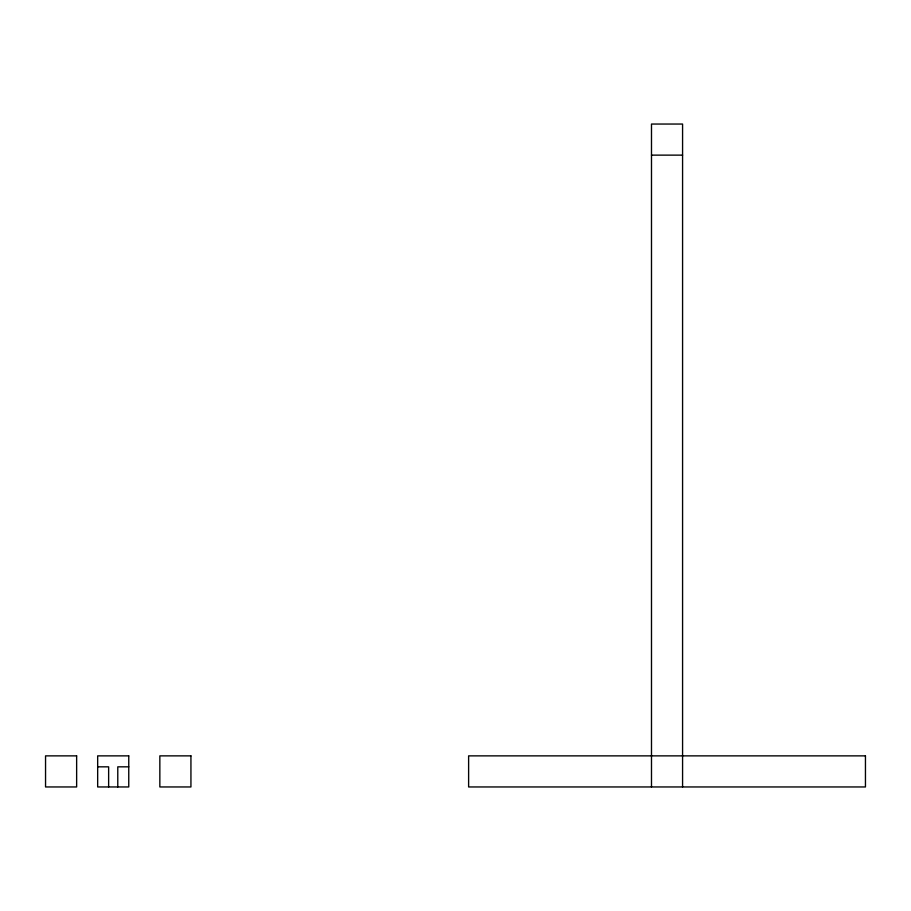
<?xml version="1.0" encoding="UTF-8"?>
<svg xmlns="http://www.w3.org/2000/svg" width="911" height="911" viewBox="0 0 911 911"><rect width="100%" height="100%" fill="white"/><g stroke="black" fill="none" stroke-linecap="round" stroke-linejoin="round"><path stroke-width="1.37" d="M651.49 155.132L682.578 155.132M97.671 766.834L108.637 766.834L108.637 786.956M128.758 766.834L117.781 766.834L117.781 786.956M682.578 786.956L682.578 124.044L651.49 124.044L651.49 786.956M76.638 755.868L45.55 755.868L45.55 786.956L76.638 786.956L76.638 755.868M128.758 755.868L97.671 755.868L97.671 786.956L128.758 786.956L128.758 755.868M190.934 755.868L159.846 755.868L159.846 786.956L190.934 786.956L190.934 755.868M865.45 755.868L468.618 755.868L468.618 786.956L865.45 786.956L865.45 755.868"/></g></svg>
